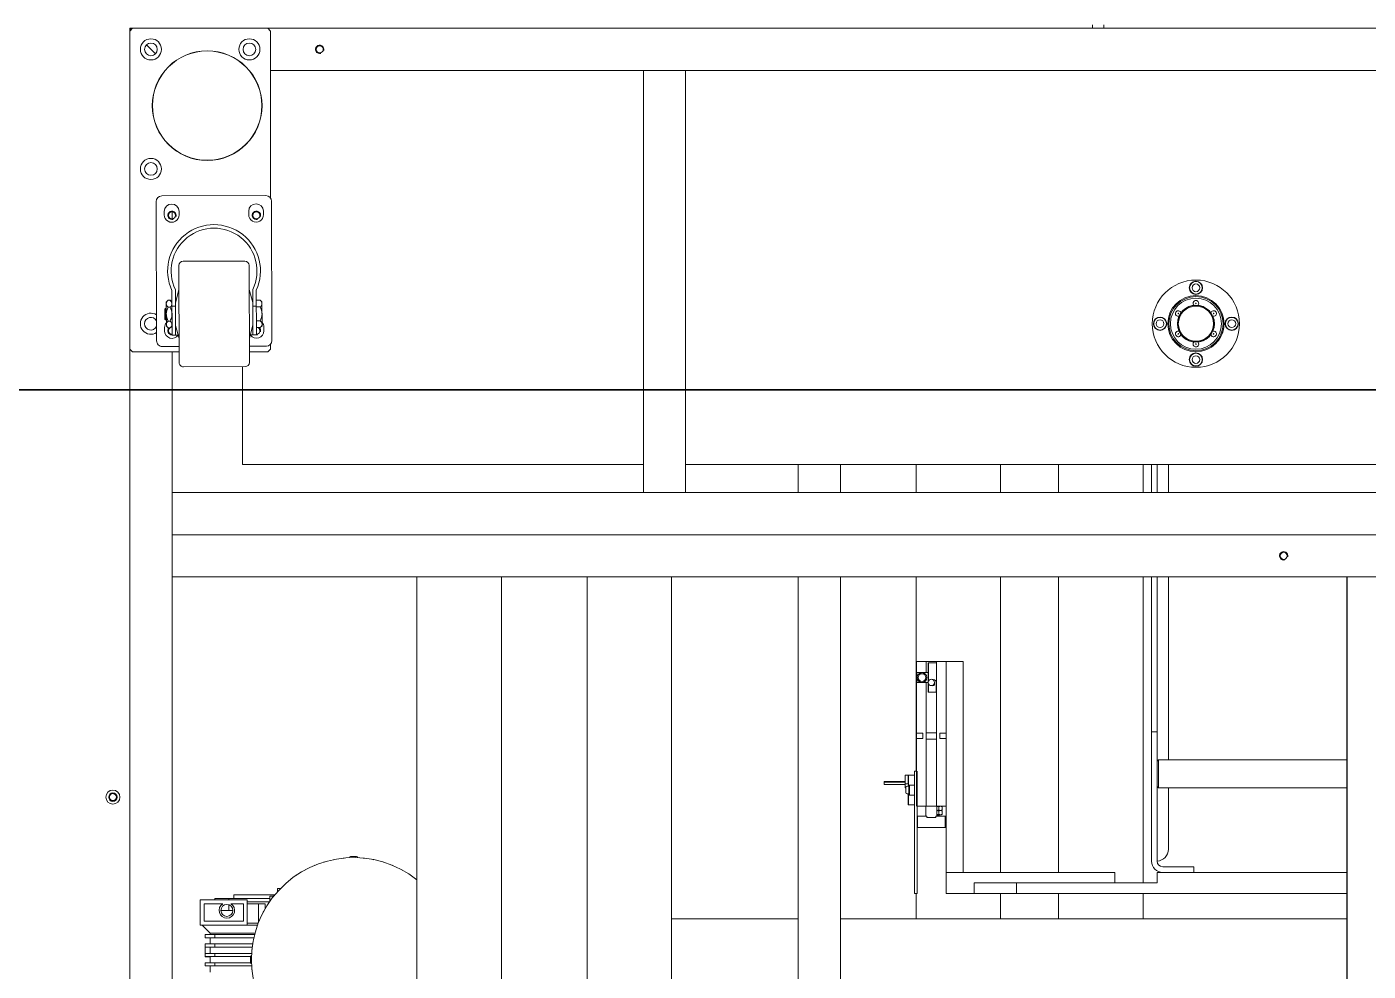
# Model space of a CAD drawing. Header units: millimetres. Extents: x -1052 to 3351, y 0 to 2015.
# Drawn here: x -228.83 to -214.73, y 1737.63 to 1747.55 of the extents above; entities that cross this region are included whole.
import ezdxf

# ---------------------------------------------------------------- set-up
doc = ezdxf.new("R2010")
doc.units = ezdxf.units.MM
for name, color, linetype, lineweight in [('85DTD-26SOLIDLINE！实线层', 7, 'Continuous', 18), ('85DTD-28SOLIDLINE！实线层', 7, 'Continuous', 18), ('_-J_NJSOLIDLINE！实线层', 7, 'Continuous', 18), ('_CGL01-D75-001SOLIDLINE！实线层', 7, 'Continuous', 18), ('_CGL01-D75-002SOLIDLINE！实线层', 7, 'Continuous', 18), ('_CGL01-D75-003SOLIDLINE！实线层', 7, 'Continuous', 18), ('_TN16-50_-_50_BSOLIDLINE！实线层', 7, 'Continuous', 18), ('_TN16-50_FPSOLIDLINE！实线层', 7, 'Continuous', 18), ('AJCR-D78-M20-L100SOLIDLINE！实线层', 7, 'Continuous', 18), ('AM_6', 2, 'Continuous', 35), ('AM_CL', 7, 'Continuous', 15), ('CWJG-C0-00000-1SOLIDLINE！实线层', 7, 'Continuous', 18), ('ECMA-C20602ESSOLIDLINE！实线层', 7, 'Continuous', 18), ('HCJ_RECTANGULAR_TUSOLIDLINE！实线层', 7, 'Continuous', 18), ('HCJ_SQUARE_TUBE_71SOLIDLINE！实线层', 7, 'Continuous', 18), ('HCJ_SQUARE_TUBE_93SOLIDLINE！实线层', 7, 'Continuous', 18), ('ISO4762-M6X12-8_8SOLIDLINE！实线层', 7, 'Continuous', 18), ('LMFL-25-BSOLIDLINE！实线层', 7, 'Continuous', 18), ('QZDB-10-13SOLIDLINE！实线层', 7, 'Continuous', 18), ('QZDB-3-1BSOLIDLINE！实线层', 7, 'Continuous', 18), ('QZDB-3-5ASOLIDLINE！实线层', 7, 'Continuous', 18), ('QZDB-6-1SOLIDLINE！实线层', 7, 'Continuous', 18), ('QZDBHC-8-3ASOLIDLINE！实线层', 7, 'Continuous', 18), ('QZDBHC-8-4SOLIDLINE！实线层', 7, 'Continuous', 18), ('QZDBHC-8-5-1SOLIDLINE！实线层', 7, 'Continuous', 18), ('QZDBHC-8-5-2SOLIDLINE！实线层', 7, 'Continuous', 18), ('QZDBHC-8-5SOLIDLINE！实线层', 7, 'Continuous', 18), ('QZDBHC-8-7SOLIDLINE！实线层', 7, 'Continuous', 18)]:
    doc.layers.add(name, color=color, linetype=linetype, lineweight=lineweight)
doc.layers.add('@ New Renovation', color=7, linetype='Continuous')

# ---------------------------------------------------------------- blocks, each defined once
blk = doc.blocks.new('*X870')
at = {"layer": '85DTD-26SOLIDLINE！实线层', "color": 7, "linetype": 'Continuous'}
for p, q in [((-4779.14, 1022.14), (-4778.47, 1022.42)), ((-4772.45, 1024.57), (-4771.76, 1024.78)), ((-4765.56, 1026.33), (-4764.85, 1026.47)), ((-4758.53, 1027.41), (-4757.81, 1027.48)), ((-4753.96, 1027.74), (-4753.96, 1027.82)), ((-4748.86, 1028.52), (-4753.27, 1028.52)), ((-4748.16, 1027.74), (-4748.16, 1027.82)), ((-4744.32, 1027.48), (-4743.59, 1027.41)), ((-4796.77, 1011.54), (-4796.24, 1012.07)), ((-4792.52, 1014.75), (-4796.24, 1014.75)), ((-4796.24, 1014.75), (-4796.24, 1012.07)), ((-4785.56, 1019.06), (-4784.92, 1019.41)), ((-4807.34, 1001.01), (-4806.88, 1001.57)), ((-4799.27, 1009.39), (-4801.59, 1009.39)), ((-4801.59, 1009.39), (-4801.59, 1007.22)), ((-4811.54, 995.27), (-4811.14, 995.88)), ((-4818.18, 982.7), (-4817.9, 983.37)), ((-4815.17, 989.15), (-4814.83, 989.79)), ((-4820.55, 975.99), (-4820.33, 976.69)), ((-4823.25, 962.04), (-4823.18, 962.76)), ((-4822.24, 969.08), (-4822.1, 969.79)), ((-4824.29, 957.5), (-4824.29, 953.09)), ((-4823.5, 958.2), (-4823.59, 958.2)), ((-4823.5, 952.4), (-4823.59, 952.4)), ((-4823.18, 947.83), (-4823.25, 948.55)), ((-4822.1, 940.8), (-4822.24, 941.51)), ((-4820.33, 933.9), (-4820.55, 934.6)), ((-4817.9, 927.22), (-4818.18, 927.89)), ((-4814.83, 920.8), (-4815.17, 921.44)), ((-4811.14, 914.72), (-4811.54, 915.32))]:
    blk.add_line(p, q, dxfattribs=at)
for centre, radius, start, end in [((-4751.06, 955.3), 72.5, 321.55665, 218.44335), ((-4753.27, 1027.82), 0.696, 90, 180), ((-4748.86, 1027.82), 0.696, 0, 90), ((-4823.59, 957.5), 0.696, 90, 180), ((-4823.59, 953.09), 0.696, 180, 270)]:
    blk.add_arc(centre, radius, start, end, dxfattribs=at)
at = {"layer": '85DTD-28SOLIDLINE！实线层', "color": 7, "linetype": 'Continuous'}
for p, q in [((-4775.56, 1064.3), (-4793.56, 1064.3)), ((-4793.56, 1064.3), (-4793.56, 1030.8)), ((-4790.76, 1061.5), (-4778.36, 1061.5)), ((-4790.76, 1048.2), (-4790.76, 1061.5)), ((-4778.36, 1061.5), (-4778.36, 1033.6)), ((-4775.56, 1023.48), (-4775.56, 1064.3)), ((-4769.96, 1057.3), (-4775.56, 1062.9)), ((-4766.65, 1060.8), (-4768.88, 1060.8)), ((-4768.88, 1025.53), (-4768.88, 1060.8)), ((-4766.65, 1026.08), (-4766.65, 1060.8)), ((-4753.14, 1060.8), (-4762.34, 1060.8)), ((-4762.34, 1060.8), (-4762.34, 1057.3)), ((-4762.2, 1026.92), (-4762.2, 1060.8)), ((-4759.97, 1027.2), (-4759.97, 1060.8)), ((-4755.52, 1027.63), (-4755.52, 1060.8)), ((-4753.29, 1028.52), (-4753.29, 1060.8)), ((-4753.14, 1060.8), (-4753.14, 1057.3)), ((-4746.61, 1060.8), (-4748.83, 1060.8)), ((-4748.83, 1028.52), (-4748.83, 1060.8)), ((-4746.61, 1027.63), (-4746.61, 1060.8)), ((-4794.56, 1053.8), (-4793.56, 1053.8)), ((-4794.56, 1053.8), (-4794.56, 1014.75)), ((-4786.06, 1049.54), (-4786.06, 1041.05)), ((-4769.96, 1057.3), (-4768.88, 1057.3)), ((-4769.96, 1057.3), (-4769.96, 1025.24)), ((-4766.65, 1053.8), (-4768.88, 1053.8)), ((-4766.65, 1057.3), (-4762.2, 1057.3)), ((-4759.97, 1053.8), (-4762.2, 1053.8)), ((-4759.97, 1057.3), (-4755.52, 1057.3)), ((-4753.29, 1053.8), (-4755.52, 1053.8)), ((-4753.29, 1057.3), (-4748.83, 1057.3)), ((-4746.61, 1053.8), (-4748.83, 1053.8)), ((-4746.61, 1057.3), (-4742.15, 1057.3)), ((-4797.06, 1040.3), (-4794.56, 1040.3)), ((-4797.06, 1040.3), (-4797.06, 1011.29)), ((-4793.56, 1043.81), (-4794.56, 1043.81)), ((-4790.76, 1033.6), (-4790.76, 1042.39)), ((-4786.06, 1043.81), (-4790.03, 1043.81)), ((-4775.56, 1030.8), (-4793.56, 1030.8)), ((-4792.16, 1015.01), (-4792.16, 1030.8)), ((-4778.36, 1033.6), (-4790.76, 1033.6)), ((-4790.76, 1018.05), (-4790.76, 1030.8)), ((-4776.96, 1030.8), (-4776.96, 1022.99)), ((-4790.76, 1022.83), (-4777.43, 1022.83)), ((-4790.76, 1018.05), (-4787.37, 1018.05))]:
    blk.add_line(p, q, dxfattribs=at)
blk.add_circle((-4786.06, 1045.3), 4.25, dxfattribs=at)
blk.add_arc((-4786.06, 1045.3), 5.53, 211.71443, 148.28557, dxfattribs=at)
at = {"layer": '@ New Renovation', "color": 0, "linetype": 'Continuous'}
blk.add_line((-3028.08, 249.3), (-5023.08, 249.3), dxfattribs=at)
at = {"layer": '_-J_NJSOLIDLINE！实线层', "color": 7, "linetype": 'Continuous'}
for p, q in [((-4875.63, 578.2), (-4877.58, 578.2)), ((-4877.58, 578.2), (-4877.58, 563.2)), ((-4877.33, 578.2), (-4877.33, 563.2)), ((-4875.63, 578.2), (-4875.63, 563.2)), ((-4882.08, 563.2), (-4876.11, 563.2)), ((-4882.08, 556.7), (-4882.08, 563.2)), ((-4876.11, 563.2), (-4876.11, 561.2)), ((-4873.08, 563.2), (-4875.63, 563.2)), ((-4869.83, 562.8), (-4873.33, 562.8)), ((-4873.08, 563.2), (-4873.08, 562.8)), ((-4948.08, 554.95), (-4955.08, 554.95)), ((-4955.08, 546.95), (-4955.08, 554.95)), ((-4948.08, 546.95), (-4948.08, 554.95)), ((-4876.01, 561.2), (-4882.08, 561.2)), ((-4874.33, 561), (-4882.08, 561)), ((-4875.08, 560.55), (-4875.08, 556.7)), ((-4875.08, 560.3), (-4868.08, 560.3)), ((-4868.33, 560.8), (-4874.83, 560.8)), ((-4874.33, 561.8), (-4874.33, 560.8)), ((-4868.83, 561.8), (-4868.83, 560.8)), ((-4861.08, 561.2), (-4868.83, 561.2)), ((-4861.08, 561), (-4868.83, 561)), ((-4868.08, 560.55), (-4868.08, 556.7)), ((-4861.08, 556.7), (-4861.08, 561.2)), ((-4962.08, 546.95), (-4941.08, 546.95)), ((-4962.08, 540.95), (-4962.08, 546.95)), ((-4962.08, 546.75), (-4949.01, 546.75)), ((-4950.08, 543.66), (-4950.08, 543.45)), ((-4947.15, 546.75), (-4941.08, 546.75)), ((-4941.08, 546.7), (-4947.05, 546.7)), ((-4941.08, 540.95), (-4941.08, 546.95)), ((-4962.08, 541.15), (-4941.08, 541.15)), ((-4962.08, 540.95), (-4941.08, 540.95)), ((-4947.83, 541.2), (-4941.08, 541.2))]:
    blk.add_line(p, q, dxfattribs=at)
for centre, radius in [((-4951.58, 551.3), 3.5), ((-4951.58, 551.3), 2.75), ((-4948.08, 544.7), 2.25)]:
    blk.add_circle(centre, radius, dxfattribs=at)
for centre, radius, start, end in [((-4873.33, 561.8), 1, 90, 180), ((-4869.83, 561.8), 1, 0, 90), ((-4874.83, 560.55), 0.25, 90, 180), ((-4868.33, 560.55), 0.25, 0, 90), ((-4947.83, 543.45), 2.25, 180, 270), ((-4947.08, 543.95), 1.5, 252.60132, 33.65888)]:
    blk.add_arc(centre, radius, start, end, dxfattribs=at)
blk.add_ellipse((-4875.08, 563.25), major_axis=(0, -2.25), ratio=1, start_param=5.858361, end_param=6.623325, dxfattribs=at)
at = {"layer": '_CGL01-D75-001SOLIDLINE！实线层', "color": 7, "linetype": 'Continuous'}
for p, q in [((-5175.42, 1079.23), (-5244.42, 1079.43)), ((-5217.91, 1081.85), (-5227.25, 1079.38)), ((-5201.91, 1081.81), (-5192.59, 1079.28)), ((-5247.43, 1076.44), (-5247.56, 1032.44)), ((-5172.43, 1076.22), (-5172.56, 1032.22)), ((-5244.57, 1029.43), (-5175.57, 1029.23)), ((-5218.07, 1026.85), (-5227.4, 1029.38)), ((-5202.07, 1026.81), (-5192.74, 1029.28))]:
    blk.add_line(p, q, dxfattribs=at)
for centre, start, end in [((-5244.43, 1076.43), 89.83417, 179.83417), ((-5175.43, 1076.23), 359.83417, 89.83417), ((-5244.56, 1032.43), 179.83417, 269.83417), ((-5175.56, 1032.23), 269.83417, 359.83417)]:
    blk.add_arc(centre, 3, start, end, dxfattribs=at)
at = {"layer": '_CGL01-D75-002SOLIDLINE！实线层', "color": 7, "linetype": 'Continuous'}
for p, q in [((-5294.1, 1017.57), (-5293.89, 1091.57)), ((-5289.87, 1095.56), (-5190.87, 1095.27)), ((-5282.89, 1089.79), (-5280.39, 1089.78)), ((-5200.39, 1089.55), (-5197.89, 1089.55)), ((-5186.89, 1091.26), (-5186.92, 1079.26)), ((-5280.42, 1079.28), (-5282.92, 1079.29)), ((-5283.06, 1029.79), (-5280.56, 1029.78)), ((-5187.07, 1029.26), (-5187.1, 1017.26)), ((-5191.11, 1013.28), (-5290.11, 1013.56)), ((-5280.6, 1019.28), (-5283.1, 1019.29)), ((-5198.1, 1019.05), (-5200.6, 1019.05))]:
    blk.add_line(p, q, dxfattribs=at)
for centre, radius, start, end in [((-5289.89, 1091.56), 4, 89.83417, 179.83417), ((-5282.91, 1084.54), 5.25, 89.83417, 269.83417), ((-5280.41, 1084.53), 5.25, 269.83417, 89.83417), ((-5200.41, 1084.3), 5.25, 89.83417, 130.11163), ((-5197.91, 1084.3), 5.25, 304.75632, 89.83417), ((-5190.89, 1091.27), 4, 359.83417, 89.83417), ((-5283.08, 1024.54), 5.25, 89.83417, 269.83417), ((-5280.58, 1024.53), 5.25, 269.83417, 89.83417), ((-5200.58, 1024.3), 5.25, 229.5567, 269.83417), ((-5198.08, 1024.3), 5.25, 269.83417, 54.91202), ((-5290.1, 1017.56), 4, 179.83417, 269.83417), ((-5191.1, 1017.28), 4, 269.83417, 359.83417)]:
    blk.add_arc(centre, radius, start, end, dxfattribs=at)
at = {"layer": '_CGL01-D75-003SOLIDLINE！实线层', "color": 7, "linetype": 'Continuous'}
for p, q in [((-5219.71, 1087.04), (-5219.72, 1085.67)), ((-5218.39, 1088.35), (-5219.71, 1087.04)), ((-5201.39, 1088.31), (-5218.39, 1088.35)), ((-5214.81, 1087.03), (-5214.81, 1085.66)), ((-5213.39, 1089.34), (-5213.89, 1088.84)), ((-5205.89, 1088.82), (-5213.89, 1088.84)), ((-5213.89, 1088.84), (-5213.89, 1088.34)), ((-5206.39, 1089.32), (-5213.39, 1089.34)), ((-5206.39, 1089.32), (-5205.89, 1088.82)), ((-5205.89, 1088.82), (-5205.89, 1088.32)), ((-5204.99, 1087), (-5205, 1085.63)), ((-5201.39, 1088.31), (-5200.08, 1086.99)), ((-5200.08, 1086.99), (-5200.09, 1085.62)), ((-5194.91, 1081.79), (-5227.22, 1081.88)), ((-5194.91, 1084.29), (-5226.66, 1084.38)), ((-5218.41, 1084.35), (-5219.72, 1085.67)), ((-5215.49, 1084.35), (-5215.49, 1081.85)), ((-5201.41, 1084.31), (-5200.09, 1085.62)), ((-5194.92, 1079.91), (-5194.91, 1084.29)), ((-5195.07, 1026.79), (-5227.38, 1026.88)), ((-5195.08, 1024.29), (-5226.83, 1024.38)), ((-5219.9, 1021.67), (-5219.9, 1024.36)), ((-5218.59, 1020.35), (-5219.9, 1021.67)), ((-5218.59, 1020.35), (-5201.59, 1020.31)), ((-5215.65, 1026.85), (-5215.66, 1024.35)), ((-5215, 1021.66), (-5214.99, 1024.34)), ((-5205.18, 1021.63), (-5205.17, 1024.32)), ((-5201.59, 1020.31), (-5200.27, 1021.62)), ((-5200.27, 1021.62), (-5200.27, 1024.3)), ((-5195.08, 1024.29), (-5195.07, 1028.66))]:
    blk.add_line(p, q, dxfattribs=at)
for radius, start, end in [(33, 65.21419, 294.45414), (30.5, 64.20856, 295.45977)]:
    blk.add_arc((-5240.49, 1054.42), radius, start, end, dxfattribs=at)
for points, knots in [([(-5217.26, 1088.35), (-5217.47, 1088.35), (-5218.42, 1088.2), (-5219.2, 1087.56), (-5219.71, 1087.04)], [0, 0, 0, 0, 0.650045, 2.850755, 2.850755, 2.850755, 2.850755]), ([(-5214.81, 1087.03), (-5214.99, 1087.22), (-5215.67, 1087.85), (-5216.58, 1088.35), (-5217.26, 1088.35)], [0, 0, 0, 0, 0.795219, 2.844235, 2.844235, 2.844235, 2.844235]), ([(-5202.53, 1088.31), (-5202.75, 1088.31), (-5203.7, 1088.16), (-5204.47, 1087.51), (-5204.99, 1087)], [0, 0, 0, 0, 0.650045, 2.850755, 2.850755, 2.850755, 2.850755]), ([(-5200.08, 1086.99), (-5200.2, 1087.1), (-5200.63, 1087.51), (-5201.12, 1087.88), (-5201.51, 1088.06)], [0, 0, 0, 0, 0.477747, 1.797575, 1.797575, 1.797575, 1.797575]), ([(-5219.72, 1085.67), (-5219.61, 1085.56), (-5219.17, 1085.15), (-5218.69, 1084.78), (-5218.29, 1084.6)], [0, 0, 0, 0, 0.477747, 1.797575, 1.797575, 1.797575, 1.797575]), ([(-5217.27, 1084.35), (-5217.05, 1084.35), (-5216.1, 1084.5), (-5215.33, 1085.15), (-5214.81, 1085.66)], [0, 0, 0, 0, 0.650045, 2.850755, 2.850755, 2.850755, 2.850755]), ([(-5205, 1085.63), (-5204.81, 1085.44), (-5204.13, 1084.81), (-5203.22, 1084.31), (-5202.55, 1084.31)], [0, 0, 0, 0, 0.795219, 2.844235, 2.844235, 2.844235, 2.844235]), ([(-5202.55, 1084.31), (-5202.33, 1084.31), (-5201.38, 1084.46), (-5200.6, 1085.1), (-5200.09, 1085.62)], [0, 0, 0, 0, 0.650045, 2.850755, 2.850755, 2.850755, 2.850755]), ([(-5219.9, 1021.67), (-5219.79, 1021.56), (-5219.36, 1021.15), (-5218.87, 1020.78), (-5218.47, 1020.6)], [0, 0, 0, 0, 0.477747, 1.797575, 1.797575, 1.797575, 1.797575]), ([(-5217.45, 1020.35), (-5217.24, 1020.35), (-5216.29, 1020.5), (-5215.51, 1021.15), (-5215, 1021.66)], [0, 0, 0, 0, 0.650045, 2.850755, 2.850755, 2.850755, 2.850755]), ([(-5205.18, 1021.63), (-5205, 1021.44), (-5204.32, 1020.81), (-5203.41, 1020.31), (-5202.73, 1020.31)], [0, 0, 0, 0, 0.795219, 2.844235, 2.844235, 2.844235, 2.844235]), ([(-5202.73, 1020.31), (-5202.52, 1020.31), (-5201.57, 1020.46), (-5200.79, 1021.1), (-5200.27, 1021.62)], [0, 0, 0, 0, 0.650045, 2.850755, 2.850755, 2.850755, 2.850755])]:
    blk.add_open_spline(points, degree=3, knots=knots, dxfattribs=at)
for points in [[(-5209.89, 1088.33), (-5211.59, 1088.33), (-5213.29, 1087.78), (-5214.81, 1087.03)], [(-5204.99, 1087), (-5206.5, 1087.76), (-5208.2, 1088.32), (-5209.89, 1088.33)], [(-5201.51, 1088.06), (-5201.83, 1088.21), (-5202.18, 1088.31), (-5202.53, 1088.31)], [(-5218.29, 1084.6), (-5217.97, 1084.45), (-5217.62, 1084.35), (-5217.27, 1084.35)], [(-5214.81, 1085.66), (-5213.3, 1084.9), (-5211.6, 1084.33), (-5209.91, 1084.33)], [(-5209.91, 1084.33), (-5209.3, 1084.33), (-5208.69, 1084.39), (-5208.1, 1084.51)], [(-5208.1, 1084.51), (-5207.02, 1084.74), (-5205.98, 1085.14), (-5205, 1085.63)], [(-5218.47, 1020.6), (-5218.16, 1020.45), (-5217.8, 1020.35), (-5217.45, 1020.35)], [(-5215, 1021.66), (-5213.48, 1020.9), (-5211.79, 1020.33), (-5210.09, 1020.33)], [(-5210.09, 1020.33), (-5208.4, 1020.33), (-5206.7, 1020.88), (-5205.18, 1021.63)]]:
    blk.add_open_spline(points, degree=3, dxfattribs=at)
at = {"layer": '_TN16-50_-_50_BSOLIDLINE！实线层', "color": 7, "linetype": 'Continuous'}
for p, q in [((-4860.08, 555.2), (-4963.08, 555.2)), ((-4963.08, 534.2), (-4963.08, 555.2)), ((-4912.02, 550.7), (-4912.02, 555.2)), ((-4908.14, 555.2), (-4908.14, 550.7)), ((-4860.08, 534.2), (-4860.08, 554.7)), ((-4955.08, 548.45), (-4963.08, 548.45)), ((-4860.08, 548.45), (-4948.08, 548.45)), ((-4912.27, 540.95), (-4912.27, 548.45)), ((-4912.02, 550.7), (-4908.14, 550.7)), ((-4907.89, 548.45), (-4907.89, 540.95)), ((-4963.08, 540.95), (-4962.08, 540.95)), ((-4941.08, 540.95), (-4860.08, 540.95)), ((-4908.14, 538.7), (-4912.02, 538.7)), ((-4912.02, 534.2), (-4912.02, 538.7)), ((-4908.14, 538.7), (-4908.14, 534.2)), ((-4860.08, 537.7), (-4859.72, 537.08)), ((-4859.72, 539.39), (-4857.44, 539.39)), ((-4859.72, 537.08), (-4857.44, 537.08)), ((-4857.08, 537.7), (-4857.44, 537.08)), ((-4857.08, 537.7), (-4857.08, 540.7)), ((-4857.08, 537.7), (-4856.72, 537.08)), ((-4856.72, 539.39), (-4854.44, 539.39)), ((-4856.72, 537.08), (-4854.44, 537.08)), ((-4854.08, 537.7), (-4854.44, 537.08)), ((-4854.08, 537.7), (-4854.08, 540.7)), ((-4854.08, 539.2), (-4853.58, 539.2)), ((-4853.58, 539.2), (-4853.58, 540.7)), ((-4853.08, 539.7), (-4853.58, 539.2))]:
    blk.add_line(p, q, dxfattribs=at)
for centre, radius, start, end in [((-4852.1, 541.8), 7.98, 187.97123, 189.04218), ((-4851.55, 541.89), 8.54, 189.06138, 191.70122)]:
    blk.add_arc(centre, radius, start, end, dxfattribs=at)
for points, knots in [([(-4859.72, 539.39), (-4859.78, 539.29), (-4859.97, 538.94), (-4860.08, 538.53), (-4860.08, 538.23)], [0, 0, 0, 0, 0.321093, 1.220909, 1.220909, 1.220909, 1.220909]), ([(-4860.08, 538.23), (-4860.08, 537.93), (-4859.97, 537.53), (-4859.78, 537.17), (-4859.72, 537.08)], [0, 0, 0, 0, 0.899825, 1.220885, 1.220885, 1.220885, 1.220885]), ([(-4857.08, 538.23), (-4857.08, 538.53), (-4857.19, 538.94), (-4857.38, 539.29), (-4857.44, 539.39)], [0, 0, 0, 0, 0.899825, 1.220885, 1.220885, 1.220885, 1.220885]), ([(-4856.72, 539.39), (-4856.78, 539.29), (-4856.97, 538.94), (-4857.08, 538.53), (-4857.08, 538.23)], [0, 0, 0, 0, 0.321093, 1.220909, 1.220909, 1.220909, 1.220909]), ([(-4854.08, 538.23), (-4854.08, 538.53), (-4854.19, 538.94), (-4854.38, 539.29), (-4854.44, 539.39)], [0, 0, 0, 0, 0.899825, 1.220885, 1.220885, 1.220885, 1.220885])]:
    blk.add_open_spline(points, degree=3, knots=knots, dxfattribs=at)
for points in [[(-4859.92, 540.16), (-4859.86, 539.9), (-4859.8, 539.64), (-4859.72, 539.39)], [(-4857.44, 539.39), (-4857.31, 539.82), (-4857.21, 540.25), (-4857.15, 540.69)], [(-4857.44, 537.08), (-4857.37, 537.2), (-4857.3, 537.33), (-4857.24, 537.46)], [(-4857.24, 537.46), (-4857.21, 537.55), (-4857.18, 537.63), (-4857.16, 537.72)], [(-4857.16, 537.72), (-4857.11, 537.88), (-4857.08, 538.06), (-4857.08, 538.23)], [(-4857.08, 538.23), (-4857.08, 538.04), (-4857.05, 537.84), (-4856.99, 537.66)], [(-4857.01, 540.69), (-4856.95, 540.25), (-4856.85, 539.82), (-4856.72, 539.39)], [(-4856.99, 537.66), (-4856.92, 537.45), (-4856.83, 537.26), (-4856.72, 537.08)], [(-4854.44, 539.39), (-4854.31, 539.82), (-4854.21, 540.25), (-4854.15, 540.69)], [(-4854.44, 537.08), (-4854.37, 537.2), (-4854.3, 537.33), (-4854.24, 537.46)], [(-4854.24, 537.46), (-4854.14, 537.71), (-4854.08, 537.97), (-4854.08, 538.23)]]:
    blk.add_open_spline(points, degree=3, dxfattribs=at)
at = {"layer": '_TN16-50_FPSOLIDLINE！实线层', "color": 7, "linetype": 'Continuous'}
for p, q in [((-4853.08, 547.8), (-4853.08, 554.7)), ((-4845.08, 554.5), (-4853.08, 554.5)), ((-4845.08, 534.7), (-4845.08, 554.7)), ((-4860.08, 548.7), (-4853.08, 548.7)), ((-4852.08, 547.8), (-4853.08, 547.8)), ((-4852.08, 541.6), (-4852.08, 547.8)), ((-4860.08, 540.7), (-4853.08, 540.7)), ((-4853.08, 541.6), (-4852.08, 541.6)), ((-4853.08, 534.7), (-4853.08, 541.6)), ((-4845.08, 534.9), (-4853.08, 534.9)), ((-4845.08, 534.7), (-4853.08, 534.7))]:
    blk.add_line(p, q, dxfattribs=at)
at = {"layer": 'AJCR-D78-M20-L100SOLIDLINE！实线层', "color": 7, "linetype": 'Continuous'}
for radius in [39, 38.85]:
    blk.add_circle((-5358.08, 1059.3), radius, dxfattribs=at)
at = {"layer": 'CWJG-C0-00000-1SOLIDLINE！实线层', "color": 7, "linetype": 'Continuous'}
for p, q in [((-4780.08, 639.3), (-4780.08, 729.3)), ((-4780.08, 249.3), (-4780.08, 609.3))]:
    blk.add_line(p, q, dxfattribs=at)
at = {"layer": 'ECMA-C20602ESSOLIDLINE！实线层', "color": 7, "linetype": 'Continuous'}
for p, q in [((-5415.58, 430.15), (-5413.08, 430.15)), ((-5415.58, 422.15), (-5413.08, 422.15))]:
    blk.add_line(p, q, dxfattribs=at)
at = {"layer": 'HCJ_RECTANGULAR_TUSOLIDLINE！实线层', "color": 7, "linetype": 'Continuous'}
for p, q in [((-5413.08, 1114.3), (-5412.08, 1113.3)), ((-5412.08, 1113.3), (-5413.08, 1114.3)), ((-5413.08, 1114.3), (-5411.08, 1114.3)), ((-5413.08, 1114.3), (-5413.08, 1112.3)), ((-5185.08, 1114.3), (-3196.08, 1114.3)), ((-5401.25, 1102.47), (-5394.91, 1096.12)), ((-5394.91, 1096.12), (-5401.25, 1102.47)), ((-5282.58, 1084.3), (-5277.58, 1084.3)), ((-5183.08, 1084.3), (-5083.08, 1084.3)), ((-5053.08, 1084.3), (-5083.08, 1084.3)), ((-5083.08, 1084.3), (-5083.08, -615.7)), ((-5053.08, 1084.3), (-3198.08, 1084.3)), ((-5053.08, 1084.3), (-5053.08, -615.7)), ((-5023.08, 1084.3), (-5023.08, 910.22)), ((-5413.08, 1016.3), (-5413.08, -547.7)), ((-5383.08, 1014.3), (-5383.08, -545.7)), ((-5023.08, 910.22), (-3028.08, 910.22)), ((-5023.08, 910.22), (-5023.08, 850.22)), ((-5023.08, 850.22), (-3028.08, 850.22)), ((-5023.08, 850.22), (-5023.08, 249.3)), ((-5023.08, 789.3), (-3028.08, 789.3)), ((-5023.08, 729.3), (-3028.08, 729.3)), ((-5103.08, 639.3), (-5083.08, 639.3)), ((-5023.08, 639.3), (-4024.08, 639.3)), ((-5103.08, 609.3), (-5083.08, 609.3)), ((-5023.08, 609.3), (-4024.08, 609.3)), ((-5103.08, 454.3), (-5083.08, 454.3)), ((-5023.08, 454.3), (-4813.08, 454.3)), ((-4798.08, 454.3), (-4780.08, 454.3)), ((-5103.08, 394.3), (-5083.08, 394.3)), ((-5023.08, 394.3), (-4805.58, 394.3)), ((-4798.08, 394.3), (-4780.08, 394.3))]:
    blk.add_line(p, q, dxfattribs=at)
for centre in [(-5398.08, 979.3), (-5038.08, 294.3)]:
    blk.add_circle(centre, 2.5, dxfattribs=at)
at = {"layer": 'HCJ_RECTANGULAR_TUSOLIDLINE！实线层', "color": 3, "linetype": 'Continuous'}
for centre in [(-5398.08, 979.3), (-5038.08, 294.3)]:
    blk.add_arc(centre, 3, 345, 285, dxfattribs=at)
at = {"layer": 'HCJ_SQUARE_TUBE_71SOLIDLINE！实线层', "color": 7, "linetype": 'Continuous'}
for p, q in [((-5083.08, 749.3), (-5383.08, 749.3)), ((-5083.08, 719.3), (-5383.08, 719.3))]:
    blk.add_line(p, q, dxfattribs=at)
at = {"layer": 'HCJ_SQUARE_TUBE_93SOLIDLINE！实线层', "color": 7, "linetype": 'Continuous'}
blk.add_line((-5023.08, 219.3), (-5023.08, 249.3), dxfattribs=at)
at = {"layer": 'ISO4762-M6X12-8_8SOLIDLINE！实线层', "color": 7, "linetype": 'Continuous'}
for radius in [5, 3, 2.5]:
    blk.add_circle((-4866.58, 1126.3), radius, dxfattribs=at)
at = {"layer": 'ISO4762-M6X12-8_8SOLIDLINE！实线层', "color": 3, "linetype": 'Continuous'}
blk.add_arc((-4866.58, 1126.3), 2.5, 345, 285, dxfattribs=at)
at = {"layer": 'LMFL-25-BSOLIDLINE！实线层', "color": 0, "linetype": 'Continuous'}
for p, q in [((-5215.97, 341.4), (-5215.97, 341.5)), ((-5214.27, 340.22), (-5214.27, 340.12)), ((-5213.31, 339.51), (-5213.31, 339.61)), ((-5212.67, 339.14), (-5212.67, 339.24)), ((-5212.03, 338.91), (-5212.03, 338.81)), ((-5210.11, 338.07), (-5210.11, 337.97)), ((-5209.02, 337.6), (-5209.02, 337.7)), ((-5208.6, 337.47), (-5208.6, 337.57)), ((-5207.59, 337.31), (-5207.59, 337.21)), ((-5207.37, 337.16), (-5207.37, 337.26)), ((-5207.31, 337.15), (-5207.31, 337.25)), ((-5207.27, 337.14), (-5207.27, 337.24)), ((-5205.9, 336.9), (-5205.9, 337)), ((-5205.6, 336.85), (-5205.6, 336.95)), ((-5205.46, 336.84), (-5205.46, 336.94)), ((-5205.17, 336.8), (-5205.17, 336.9)), ((-5203.68, 336.7), (-5203.68, 336.8)), ((-5203.55, 336.7), (-5203.55, 336.8)), ((-5203.41, 336.7), (-5203.41, 336.8)), ((-5202.96, 336.8), (-5202.96, 336.7)), ((-5201.68, 336.74), (-5201.68, 336.84)), ((-5201.55, 336.75), (-5201.55, 336.85)), ((-5201.5, 336.76), (-5201.5, 336.86)), ((-5201.19, 336.78), (-5201.19, 336.88)), ((-5200.37, 336.88), (-5200.37, 336.98)), ((-5199.82, 336.96), (-5199.82, 337.06)), ((-5198.79, 337.16), (-5198.79, 337.26)), ((-5198.06, 337.34), (-5198.06, 337.44)), ((-5197.62, 337.46), (-5197.62, 337.56)), ((-5197.38, 337.52), (-5197.38, 337.62)), ((-5196.64, 337.76), (-5196.64, 337.86)), ((-5196.48, 337.82), (-5196.48, 337.92)), ((-5195.92, 338.12), (-5195.92, 338.02)), ((-5195.86, 338.04), (-5195.86, 338.14)), ((-5194.88, 338.45), (-5194.88, 338.55)), ((-5194.7, 338.53), (-5194.7, 338.63)), ((-5194.44, 338.66), (-5194.44, 338.76)), ((-5193.08, 339.38), (-5193.08, 339.48)), ((-5193.02, 339.41), (-5193.02, 339.51)), ((-5192.65, 339.63), (-5192.65, 339.73)), ((-5192.65, 339.63), (-5192.65, 339.73)), ((-5191.15, 340.64), (-5191.15, 340.74))]:
    blk.add_line(p, q, dxfattribs=at)
for points in [[(-5195.52, 367.27), (-5195.74, 367.24), (-5195.99, 367.25), (-5196.25, 367.29), (-5196.51, 367.36), (-5196.78, 367.48), (-5197.02, 367.64), (-5197.24, 367.82), (-5197.43, 368.03), (-5197.58, 368.27), (-5197.71, 368.53)], [(-5193.93, 368.59), (-5193.98, 368.47), (-5194.03, 368.36), (-5194.09, 368.25)]]:
    blk.add_lwpolyline(points, dxfattribs=at)
for centre, radius in [((-5203.08, 356.7), 31), ((-5203.08, 382.2), 4.75), ((-5203.08, 382.2), 4.5), ((-5203.08, 382.2), 2.75), ((-5203.08, 356.7), 20), ((-5203.08, 356.7), 19.25), ((-5203.08, 356.7), 18.15), ((-5203.08, 356.7), 13.15), ((-5203.08, 356.7), 12.5), ((-5228.58, 356.7), 4.75), ((-5228.58, 356.7), 4.5), ((-5228.58, 356.7), 2.75), ((-5177.58, 356.7), 4.75), ((-5177.58, 356.7), 4.5), ((-5177.58, 356.7), 2.75), ((-5203.08, 331.2), 4.75), ((-5203.08, 331.2), 4.5), ((-5203.08, 331.2), 2.75)]:
    blk.add_circle(centre, radius, dxfattribs=at)
for centre, radius, start, end in [((-5203.08, 356.7), 13, 125.57901, 234.42099), ((-5210.33, 369.25), 2, 338.72364, 261.27636), ((-5210.33, 369.25), 2.01, 260.98479, 339.01521), ((-5203.08, 356.7), 13, 125.52273, 125.57901), ((-5203.08, 356.7), 13, 114.47727, 125.52273), ((-5210.33, 369.25), 2, 261.27636, 261.42857), ((-5203.08, 356.7), 13, 114.42099, 114.47727), ((-5203.08, 356.7), 13, 65.57901, 114.42099), ((-5195.83, 369.25), 2, 278.72364, 201.27636), ((-5203.08, 356.7), 13, 65.52273, 65.57901), ((-5195.83, 369.25), 2, 201.27636, 201.42857), ((-5203.08, 356.7), 13, 54.47727, 65.52273), ((-5203.08, 356.7), 13, 54.42099, 54.47727), ((-5203.08, 356.7), 13, 305.57901, 54.42099), ((-5217.58, 356.7), 2, 38.72364, 321.42857), ((-5217.58, 356.7), 2.01, 320.98479, 39.01521), ((-5188.58, 356.7), 2.01, 140.98479, 219.01521), ((-5188.58, 356.7), 2, 218.72364, 141.42857), ((-5210.33, 344.14), 2, 98.72364, 21.27636), ((-5210.33, 344.14), 2.01, 20.98479, 99.01521), ((-5203.08, 356.7), 13, 234.42099, 234.47727), ((-5203.08, 356.7), 13, 234.47727, 245.52273), ((-5210.33, 344.14), 2, 21.27636, 21.42857), ((-5203.08, 356.7), 13, 245.52273, 245.57901), ((-5203.08, 356.7), 13, 245.57901, 270), ((-5203.08, 356.7), 13, 270, 294.42099), ((-5195.83, 344.14), 2, 158.72364, 81.27636), ((-5195.83, 344.14), 2.01, 80.98479, 159.01521), ((-5203.08, 356.7), 13, 294.42099, 294.47727), ((-5203.08, 356.7), 13, 294.47727, 305.52273), ((-5195.83, 344.14), 2, 81.27636, 81.42857), ((-5203.08, 356.7), 13, 305.52273, 305.57901), ((-5203.08, 356.8), 20, 229.88911, 306.58166)]:
    blk.add_arc(centre, radius, start, end, dxfattribs=at)
for points, knots in [([(-5210.13, 369.25), (-5210.13, 369.32), (-5210.21, 369.46), (-5210.45, 369.46), (-5210.53, 369.32), (-5210.53, 369.25)], [0, 0, 0, 0, 0.2059733, 0.4120534, 0.6201899, 0.6201899, 0.6201899, 0.6201899]), ([(-5210.16, 369.35), (-5210.19, 369.41), (-5210.33, 369.49), (-5210.54, 369.37), (-5210.54, 369.21), (-5210.5, 369.15)], [0, 0, 0, 0, 0.2064032, 0.4123909, 0.6201866, 0.6201866, 0.6201866, 0.6201866]), ([(-5210.16, 369.35), (-5210.19, 369.41), (-5210.33, 369.49), (-5210.54, 369.37), (-5210.54, 369.21), (-5210.5, 369.15)], [0, 0, 0, 0, 0.2064084, 0.4124158, 0.6202167, 0.6202167, 0.6202167, 0.6202167]), ([(-5210.53, 369.25), (-5210.53, 369.19), (-5210.45, 369.04), (-5210.21, 369.04), (-5210.13, 369.19), (-5210.13, 369.25)], [0, 0, 0, 0, 0.2060651, 0.4121901, 0.6204088, 0.6204088, 0.6204088, 0.6204088]), ([(-5210.5, 369.15), (-5210.47, 369.09), (-5210.33, 369.01), (-5210.12, 369.13), (-5210.12, 369.29), (-5210.16, 369.35)], [0, 0, 0, 0, 0.2064534, 0.412564, 0.6204122, 0.6204122, 0.6204122, 0.6204122]), ([(-5210.5, 369.15), (-5210.47, 369.09), (-5210.33, 369.01), (-5210.12, 369.13), (-5210.12, 369.29), (-5210.16, 369.35)], [0, 0, 0, 0, 0.2064742, 0.4126082, 0.6204773, 0.6204773, 0.6204773, 0.6204773]), ([(-5196, 369.35), (-5196.04, 369.3), (-5196.04, 369.13), (-5195.83, 369.01), (-5195.69, 369.09), (-5195.66, 369.15)], [0, 0, 0, 0, 0.2064556, 0.4125677, 0.6204166, 0.6204166, 0.6204166, 0.6204166]), ([(-5196, 369.35), (-5196.04, 369.3), (-5196.04, 369.13), (-5195.83, 369.01), (-5195.69, 369.09), (-5195.66, 369.15)], [0, 0, 0, 0, 0.206431, 0.4125214, 0.6203457, 0.6203457, 0.6203457, 0.6203457]), ([(-5195.66, 369.15), (-5195.62, 369.21), (-5195.62, 369.37), (-5195.83, 369.49), (-5195.97, 369.41), (-5196, 369.35)], [0, 0, 0, 0, 0.2064025, 0.4123888, 0.6201823, 0.6201823, 0.6201823, 0.6201823]), ([(-5195.66, 369.15), (-5195.62, 369.21), (-5195.62, 369.37), (-5195.83, 369.49), (-5195.97, 369.41), (-5196, 369.35)], [0, 0, 0, 0, 0.2064472, 0.4124784, 0.6203182, 0.6203182, 0.6203182, 0.6203182]), ([(-5195.66, 369.15), (-5195.62, 369.21), (-5195.62, 369.37), (-5195.83, 369.49), (-5195.97, 369.41), (-5196, 369.35)], [0, 0, 0, 0, 0.2064524, 0.4125033, 0.6203483, 0.6203483, 0.6203483, 0.6203483]), ([(-5217.58, 356.9), (-5217.65, 356.9), (-5217.79, 356.82), (-5217.79, 356.58), (-5217.65, 356.49), (-5217.58, 356.49)], [0, 0, 0, 0, 0.2063995, 0.4123827, 0.6201731, 0.6201731, 0.6201731, 0.6201731]), ([(-5217.58, 356.49), (-5217.51, 356.49), (-5217.37, 356.57), (-5217.37, 356.81), (-5217.51, 356.9), (-5217.58, 356.9)], [0, 0, 0, 0, 0.2064587, 0.4125738, 0.6204258, 0.6204258, 0.6204258, 0.6204258]), ([(-5188.38, 356.7), (-5188.38, 356.76), (-5188.46, 356.9), (-5188.7, 356.9), (-5188.78, 356.76), (-5188.78, 356.7)], [0, 0, 0, 0, 0.2066602, 0.4124492, 0.6202908, 0.6202908, 0.6202908, 0.6202908]), ([(-5188.58, 356.49), (-5188.65, 356.49), (-5188.79, 356.57), (-5188.79, 356.81), (-5188.65, 356.9), (-5188.58, 356.9)], [0, 0, 0, 0, 0.2064102, 0.4124773, 0.6202807, 0.6202807, 0.6202807, 0.6202807]), ([(-5188.78, 356.7), (-5188.78, 356.63), (-5188.7, 356.49), (-5188.46, 356.49), (-5188.38, 356.63), (-5188.38, 356.7)], [0, 0, 0, 0, 0.2065304, 0.4124013, 0.6202998, 0.6202998, 0.6202998, 0.6202998]), ([(-5188.58, 356.49), (-5188.51, 356.49), (-5188.37, 356.57), (-5188.37, 356.81), (-5188.51, 356.9), (-5188.58, 356.9)], [0, 0, 0, 0, 0.2064947, 0.4125739, 0.620463, 0.620463, 0.620463, 0.620463]), ([(-5210.13, 344.14), (-5210.13, 344.2), (-5210.21, 344.35), (-5210.45, 344.35), (-5210.53, 344.2), (-5210.53, 344.14)], [0, 0, 0, 0, 0.2066468, 0.4127884, 0.6201646, 0.6201646, 0.6201646, 0.6201646]), ([(-5210.5, 344.24), (-5210.54, 344.18), (-5210.54, 344.02), (-5210.33, 343.9), (-5210.19, 343.98), (-5210.16, 344.04)], [0, 0, 0, 0, 0.2064032, 0.4123909, 0.6201866, 0.6201866, 0.6201866, 0.6201866]), ([(-5210.5, 344.24), (-5210.54, 344.18), (-5210.54, 344.02), (-5210.33, 343.9), (-5210.19, 343.98), (-5210.16, 344.04)], [0, 0, 0, 0, 0.2064084, 0.4124158, 0.6202167, 0.6202167, 0.6202167, 0.6202167]), ([(-5210.53, 344.14), (-5210.53, 344.07), (-5210.45, 343.93), (-5210.21, 343.93), (-5210.13, 344.07), (-5210.13, 344.14)], [0, 0, 0, 0, 0.2067802, 0.4129874, 0.6204365, 0.6204365, 0.6204365, 0.6204365]), ([(-5210.16, 344.04), (-5210.12, 344.1), (-5210.12, 344.26), (-5210.33, 344.38), (-5210.47, 344.3), (-5210.5, 344.24)], [0, 0, 0, 0, 0.2064534, 0.412564, 0.6204122, 0.6204122, 0.6204122, 0.6204122]), ([(-5210.16, 344.04), (-5210.12, 344.1), (-5210.12, 344.26), (-5210.33, 344.38), (-5210.47, 344.3), (-5210.5, 344.24)], [0, 0, 0, 0, 0.2064742, 0.4126082, 0.6204773, 0.6204773, 0.6204773, 0.6204773]), ([(-5195.63, 344.14), (-5195.63, 344.2), (-5195.71, 344.35), (-5195.95, 344.35), (-5196.03, 344.21), (-5196.03, 344.14)], [0, 0, 0, 0, 0.2059854, 0.4120309, 0.620168, 0.620168, 0.620168, 0.620168]), ([(-5195.66, 344.24), (-5195.69, 344.3), (-5195.83, 344.38), (-5196.04, 344.26), (-5196.04, 344.1), (-5196, 344.04)], [0, 0, 0, 0, 0.206367, 0.4123905, 0.6201491, 0.6201491, 0.6201491, 0.6201491]), ([(-5195.66, 344.24), (-5195.69, 344.3), (-5195.83, 344.38), (-5196.04, 344.26), (-5196.04, 344.1), (-5196, 344.04)], [0, 0, 0, 0, 0.2063877, 0.4124347, 0.6202141, 0.6202141, 0.6202141, 0.6202141]), ([(-5196.03, 344.14), (-5196.03, 344.07), (-5195.95, 343.93), (-5195.71, 343.93), (-5195.63, 344.07), (-5195.63, 344.14)], [0, 0, 0, 0, 0.2060529, 0.4122126, 0.6204306, 0.6204306, 0.6204306, 0.6204306]), ([(-5196, 344.04), (-5195.97, 343.98), (-5195.83, 343.9), (-5195.62, 344.02), (-5195.62, 344.18), (-5195.66, 344.24)], [0, 0, 0, 0, 0.2064911, 0.412566, 0.6204498, 0.6204498, 0.6204498, 0.6204498]), ([(-5196, 344.04), (-5195.97, 343.98), (-5195.83, 343.9), (-5195.62, 344.02), (-5195.62, 344.18), (-5195.66, 344.24)], [0, 0, 0, 0, 0.2064963, 0.4125909, 0.6204799, 0.6204799, 0.6204799, 0.6204799])]:
    blk.add_open_spline(points, degree=3, knots=knots, dxfattribs=at)
at = {"layer": 'QZDB-10-13SOLIDLINE！实线层', "color": 7, "linetype": 'Continuous'}
for p, q in [((-5103.08, 1034.3), (-5172.55, 1034.3)), ((-5103.08, 1034.3), (-5103.08, 749.3)), ((-5103.08, 719.3), (-5103.08, -250.7))]:
    blk.add_line(p, q, dxfattribs=at)
at = {"layer": 'QZDB-3-1BSOLIDLINE！实线层', "color": 7, "linetype": 'Continuous'}
for p, q in [((-5083.08, 394.2), (-5103.08, 394.2)), ((-4805.58, 394.2), (-5023.08, 394.2)), ((-4780.08, 394.2), (-4798.08, 394.2))]:
    blk.add_line(p, q, dxfattribs=at)
at = {"layer": 'QZDB-3-5ASOLIDLINE！实线层', "color": 7, "linetype": 'Continuous'}
for p, q in [((-5083.08, 555.5), (-5103.08, 555.5)), ((-4885.08, 555.5), (-5023.08, 555.5)), ((-4780.08, 555.5), (-4798.08, 555.5)), ((-5083.08, 495.5), (-5103.08, 495.5)), ((-4813.08, 495.5), (-5023.08, 495.5)), ((-4780.08, 495.5), (-4798.08, 495.5))]:
    blk.add_line(p, q, dxfattribs=at)
at = {"layer": 'QZDB-6-1SOLIDLINE！实线层', "color": 7, "linetype": 'Continuous'}
for p, q in [((-5413.08, 1112.3), (-5411.08, 1114.3)), ((-5413.08, 1016.3), (-5413.08, 1112.3)), ((-5411.08, 1114.3), (-5185.08, 1114.3)), ((-5185.08, 1114.3), (-5183.08, 1112.3)), ((-5183.08, 1112.3), (-5183.08, 1079.25)), ((-5183.08, 1029.25), (-5183.08, 1016.3)), ((-5411.08, 1014.3), (-5413.08, 1016.3)), ((-5292.4, 1014.3), (-5411.08, 1014.3)), ((-5185.08, 1014.3), (-5188.44, 1014.3)), ((-5183.08, 1016.3), (-5185.08, 1014.3))]:
    blk.add_line(p, q, dxfattribs=at)
for centre, radius in [((-5398.08, 1099.3), 7.5), ((-5313.08, 1099.3), 7.5), ((-5398.08, 1099.3), 4.5), ((-5313.08, 1099.3), 4.5), ((-5280.08, 1084.3), 2.5), ((-5398.08, 1029.3), 7.5), ((-5398.08, 1029.3), 4.5), ((-5280.08, 1024.3), 2.5)]:
    blk.add_circle(centre, radius, dxfattribs=at)
for centre, radius, start, end in [((-5203.08, 1099.3), 7.5, 327.68765, 211.98348), ((-5203.08, 1099.3), 4.5, 297.23617, 242.44688), ((-5198.08, 1084.3), 2.5, 0, 143.65348), ((-5198.08, 1084.3), 2.5, 154.04024, 180), ((-5198.08, 1024.3), 2.5, 208.67784, 0)]:
    blk.add_arc(centre, radius, start, end, dxfattribs=at)
at = {"layer": 'QZDB-6-1SOLIDLINE！实线层', "color": 3, "linetype": 'Continuous'}
for centre, start, end in [((-5280.08, 1084.3), 345, 285), ((-5198.08, 1084.3), 0, 131.93799), ((-5198.08, 1084.3), 173.18947, 180), ((-5280.08, 1024.3), 345, 285), ((-5198.08, 1024.3), 223.07767, 285), ((-5198.08, 1024.3), 345, 0)]:
    blk.add_arc(centre, 3, start, end, dxfattribs=at)
at = {"layer": 'QZDBHC-8-3ASOLIDLINE！实线层', "color": 7, "linetype": 'Continuous'}
for p, q in [((-5103.08, 388.2), (-5083.08, 388.2)), ((-5103.08, 384.2), (-5083.08, 384.2)), ((-5023.08, 388.2), (-4821.08, 388.2)), ((-5023.08, 384.2), (-4821.08, 384.2)), ((-4913.08, 384.2), (-4913.08, 388.2)), ((-5103.08, 376.2), (-5083.08, 376.2)), ((-4893.08, 376.2), (-5023.08, 376.2)), ((-4873.08, 376.2), (-4829.58, 376.2)), ((-4817.08, 358.2), (-4817.08, 380.2)), ((-4817.08, 358.2), (-4813.08, 358.2))]:
    blk.add_line(p, q, dxfattribs=at)
for centre, radius, start, end in [((-4829.58, 384.7), 8.5, 270, 356.63286), ((-4821.08, 380.2), 8, 0, 90), ((-4821.08, 380.2), 4, 0, 90)]:
    blk.add_arc(centre, radius, start, end, dxfattribs=at)
at = {"layer": 'QZDBHC-8-4SOLIDLINE！实线层', "color": 7, "linetype": 'Continuous'}
for p, q in [((-4892.08, 384.2), (-4893.08, 383.2)), ((-4873.08, 383.2), (-4893.08, 383.2)), ((-4893.08, 249.3), (-4893.08, 383.2)), ((-4874.08, 384.2), (-4873.08, 383.2)), ((-4873.08, 249.3), (-4873.08, 383.2))]:
    blk.add_line(p, q, dxfattribs=at)
at = {"layer": 'QZDBHC-8-5-1SOLIDLINE！实线层', "color": 7, "linetype": 'Continuous'}
for p, q in [((-4813.08, 534.2), (-4798.08, 534.2)), ((-4813.08, 534.2), (-4813.08, 414.2)), ((-4798.08, 484.2), (-4798.08, 534.2)), ((-4798.08, 514.2), (-4805.58, 514.2)), ((-4805.58, 414.2), (-4805.58, 514.2)), ((-4805.58, 414.2), (-4813.08, 414.2))]:
    blk.add_line(p, q, dxfattribs=at)
at = {"layer": 'QZDBHC-8-5-2SOLIDLINE！实线层', "color": 7, "linetype": 'Continuous'}
for p, q in [((-4805.58, 484.2), (-4798.08, 484.2)), ((-4805.58, 479.2), (-4805.58, 384.2)), ((-4798.08, 249.3), (-4798.08, 484.2)), ((-4813.08, 384.2), (-4805.58, 384.2)), ((-4813.08, 384.2), (-4813.08, 249.3))]:
    blk.add_line(p, q, dxfattribs=at)
at = {"layer": 'QZDBHC-8-5SOLIDLINE！实线层', "color": 7, "linetype": 'Continuous'}
for p, q in [((-4963.08, 534.2), (-4813.08, 534.2)), ((-4963.08, 522.2), (-4963.08, 534.2)), ((-4813.08, 522.2), (-4963.08, 522.2))]:
    blk.add_line(p, q, dxfattribs=at)
at = {"layer": 'QZDBHC-8-7SOLIDLINE！实线层', "color": 7, "linetype": 'Continuous'}
for p, q in [((-4798.08, 556.7), (-4885.08, 556.7)), ((-4885.08, 556.7), (-4885.08, 555.2)), ((-4798.08, 554.7), (-4885.08, 554.7)), ((-4798.08, 556.7), (-4798.08, 554.7))]:
    blk.add_line(p, q, dxfattribs=at)
blk = doc.blocks.new('1111')
at = {"layer": '@ New Renovation', "color": 0, "xscale": -1.000000000000001, "rotation": 90}
blk.add_blockref('*X870', (742235.8, 28062.85), dxfattribs=at)

msp = doc.modelspace()

# ---------------------------------------------------------------- linework, layer by layer
at = {"layer": 'AM_6'}
msp.add_lwpolyline([(-231.3015, 1743.7372), (-201.7178, 1743.7372), (-201.7178, 1665.6364), (-231.3015, 1665.6364)], close=True, dxfattribs=at)

# ---------------------------------------------------------------- block references
at = {"layer": 'AM_CL', "xscale": 0.01479181789831161, "yscale": 0.01479181789831161, "zscale": 0.01479181789831161}
msp.add_blockref('1111', (-11190.2858, 1252.3689), dxfattribs=at)

doc.saveas('drawing.dxf')
